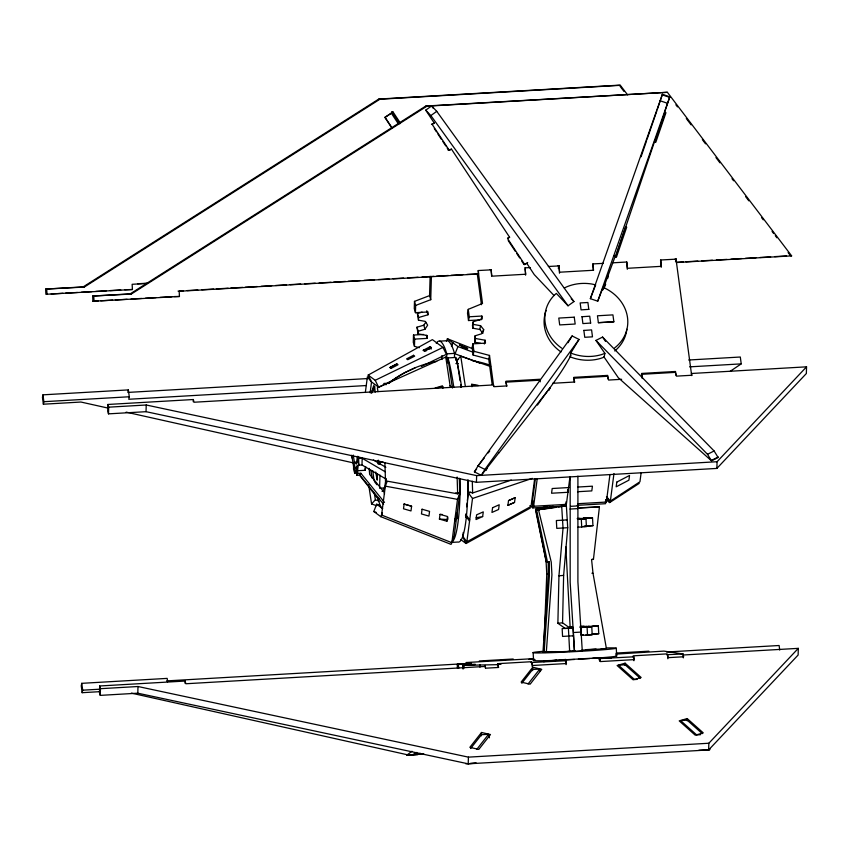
<?xml version="1.0" encoding="UTF-8"?>
<svg xmlns="http://www.w3.org/2000/svg" width="849" height="849" viewBox="0 0 849 849"><rect width="100%" height="100%" fill="white"/><g stroke="black" fill="none" stroke-linecap="round" stroke-linejoin="round"><path stroke-width="1.27" d="M557.878 623.262L558.95 575.813L563.036 528.152L561.698 506.301L566.379 505.866L567.716 527.717L563.63 575.378L562.558 622.826L569.966 628.069L565.285 628.504L557.878 623.262L562.558 622.826M99.673 685.981L99.482 692.667L100.267 695.373L137.803 693.198L468.213 763.824L708.639 749.932L798.124 655.035L798.315 648.349L683.169 655.004L683.678 656.765L668.195 657.657L667.102 653.879L633.195 655.831L634.288 659.62L600.381 661.573L599.277 657.795L565.37 659.758L566.474 663.536L532.567 665.499L531.463 661.711L497.556 663.674L498.65 667.452L485.755 668.195L485.246 666.444L185.867 683.753L185.082 681.047L99.673 685.981L100.458 688.688L100.267 695.373M539.699 380.203L505.792 382.156L506.885 385.934L493.991 386.688L493.481 384.926L194.103 402.235L193.317 399.529L107.908 404.464L107.717 411.149L108.492 413.856L146.028 411.68L476.438 482.306L716.874 468.415L806.359 373.518L806.55 366.832L691.394 373.496L691.903 375.247L676.43 376.139L675.326 372.361L641.419 374.324L642.523 378.102M108.492 413.856L108.693 407.17L107.908 404.464M137.803 693.198L137.994 686.512L100.458 688.688M146.028 411.68L146.23 404.994L108.693 407.17M185.018 683.275L185.082 681.047M193.243 401.757L193.317 399.529M354.712 473.169L354.903 466.621L353.725 462.567L353.534 469.126L354.712 473.169L356.771 473.052M357.875 456.72L357.737 461.177L358.894 465.146L361.992 464.965L386.274 479.197M358.894 465.146L358.511 456.475M361.992 464.965L362.183 458.28L359.095 458.46M377.434 473.572L377.232 480.141A45.39 6.41 86.7 0 1 375.746 472.023M377.731 463.045L377.816 460.413M378.346 464.371L378.463 460.222M359.403 475.026L378.612 499.424L378.654 497.949M379.641 464.265L379.736 461.134M379.97 475.09L379.588 488.249L384.746 487.952M380.278 464.573L380.363 461.941L382.941 461.792M423.577 334.464L413.495 335.047L413.283 342.306L414.461 346.36L419.395 347.697M430.125 276.339L429.562 295.622L414.482 301.374L414.27 308.633L415.448 312.687L428.045 311.954L427.97 314.777L418.568 317.537L418.483 320.158L425.211 321.378L427.663 325.156L424.978 329.242L418.164 331.248L418.09 333.869L427.355 335.546L427.28 338.369L414.673 339.101L413.495 335.047M414.461 346.36L414.673 339.101M415.448 312.687L415.66 305.428L414.482 301.374M425.816 322.132L423.8 325.188L416.986 327.194L418.09 333.869M422.091 312.103L417.39 313.483L418.483 320.158M415.66 305.428L430.74 299.676L431.409 276.541M446.67 358.947L446.818 353.831L445.407 349.565A100.904 14.253 86.7 0 0 436.269 343.399M447.837 363.17L447.996 357.907L455.733 357.461L456.953 362.088A100.904 14.253 86.7 0 1 461.559 386.932M454.448 357.217L454.555 353.386L453.143 349.119A100.904 14.253 86.7 0 0 447.455 340.693L439.708 341.149M455.658 360.093L455.733 357.461M468.213 763.824L468.404 757.138L137.994 686.512M476.438 482.306L476.639 475.62L146.23 404.994M481.415 735.818L481.521 732.475L490.478 734.544L478.804 749.412L469.847 747.343L481.521 732.475M532.673 670.593L532.779 667.25L541.758 669.32L530.126 684.198L521.106 682.118L532.779 667.25M599.214 660.023L599.277 657.795M625.023 665.404L625.097 663.175L617.096 665.499L633.163 679.826L641.154 677.502L625.097 663.175M687.138 720.79L687.202 718.562L679.2 720.875L695.267 735.202L703.269 732.889L687.202 718.562M708.639 749.932L708.841 743.246L798.315 648.349M716.874 468.415L717.065 461.729L806.55 366.832M549.865 651.724L543.593 651.926L543.763 647.967M544.082 640.05L546.767 574.051L546.077 561.316L535.804 509.251L546.947 506.535M572.905 627.146L569.042 627.369L573.096 627.963L574.338 651.151L546.3 652.329L551.924 574.815L551.245 562.08L538.457 509.644L561.698 506.301M581.714 650.122L606.43 648.689L593.026 573.383L591.573 559.512L593.44 559.406L599.426 506.885L578.02 507.893M365.346 392.482L367.405 376.733L371.501 382.241L370.132 392.737M455.871 492.77L459.744 493.481L454.077 536.801L451.848 542.681L381.572 515.046L385.34 486.159L387.133 481.468M404.124 504.083L403.508 508.795L410.99 510.939L411.606 506.227L404.124 504.083L411.606 506.227M447.784 518.877L446.892 521.233L439.411 519.089L440.026 514.367L442.35 514.494M446.892 521.233L447.508 516.51L440.026 514.367M447.837 517.179L447.529 519.535L439.411 519.089M451.848 542.681L457.505 499.35L459.744 493.481M463.257 532.429L462.747 536.303L466.844 541.811L531.049 506.407L534.647 478.836M466.6 506.811L467.099 503.033M467.428 500.517L468.404 492.982L470.898 492.144M465.666 517.317L466.133 513.783M466.844 541.811L472.511 498.48L468.404 492.982M482.657 516.585L483.272 511.873L476.629 514.823L476.013 519.546L482.657 516.585L476.13 517.731M507.904 505.346L508.519 500.623L515.163 497.663L514.547 502.385L507.904 505.346L514.547 502.385M535.348 479.016L532.61 500.029L533.628 506.259L566.368 504.37L569.987 476.692M533.628 506.259L537.226 478.687M577.978 503.701L606.356 502.056L609.953 474.485M641.122 472.808L639.955 481.765L610.367 501.09L613.976 473.519M357.408 456.338L356.347 464.127L354.383 462.132L353.248 455.064M358.48 463.703L357.514 470.739L365.261 470.293L365.739 466.77M452.337 387.431L452.496 386.391M461.007 386.932L461.166 385.881M366.174 385.552L128.772 399.263L129.281 396.759L128.358 389.903L42.959 394.838L42.45 397.353L43.373 404.209L80.91 402.033L108.056 408.093M43.373 404.209L43.872 401.694L42.959 394.838M128.358 389.903L127.859 392.418L367.882 378.548M167.624 681.821L167.168 678.393L81.759 683.328L81.249 685.833L82.173 692.688L100.299 691.638M82.173 692.688L82.682 690.184L81.759 683.328M491.592 275.914L491.274 269.844L478.093 270.544L482.519 303.475L468.255 309.344L467.502 313.101L468.499 320.54L479.844 319.893M468.499 320.54L469.253 316.783L468.255 309.344M469.253 316.783L481.861 316.051L482.253 318.948L473.222 321.76L472.458 325.517L472.819 328.202L479.812 329.465L482.922 333.349M472.819 328.202L473.222 321.76M473.583 324.445L480.576 325.708L483.686 329.582L481.659 333.763L475.111 335.811L475.472 338.496L485.108 340.226L485.501 343.123L472.893 343.845L472.14 347.612L473.137 355.052L488.748 359.191L492.155 384.523M475.111 335.811L474.708 342.253L480.736 343.336M474.708 342.253L475.472 338.496M473.137 355.052L473.901 351.284L472.893 343.845M481.107 319.818L481.861 316.051M479.812 329.465L480.576 325.708M483.177 332.097L483.686 329.582M484.354 343.994L485.108 340.226M488.748 359.191L489.512 355.434L473.901 351.284M558.302 268.39L558.812 265.875L559.661 272.211L593.568 270.258L592.719 263.922L603.427 263.36M498.703 453.026L481.319 475.344L474.4 471.864L477.998 465.952L572.12 335.949L579.029 339.43L570.772 353.035L570.125 356.845A41.686 36.327 11.4 0 0 600.668 358.395L604.138 357.142L604.891 353.375L595.956 340.407L602.567 337.074L714.115 450.968L718.137 457.526L711.536 460.848L618.305 377.72L603.862 356.75M602.567 289.902L603.066 287.397L606.462 288.968A41.686 36.327 11.4 0 1 614.58 347.973M607.799 278.175L608.298 275.66M657.232 109.67L662.411 94.313L669.808 96.839L664.618 112.195L665.096 112.577L654.94 142.197L654.462 141.815L615.684 256.706L615.207 256.324L602.769 289.987M675.507 261.619L676.006 259.104L691.68 375.608M711.536 460.848L707.504 454.3L595.956 340.407M577.914 476.13L577.904 581.82L582.276 650.907L574.54 651.353L570.167 582.265L570.178 476.576M641.08 156.768L646.641 140.541M647.076 139.289L656.808 110.911M655.099 140.923L664.831 112.535L665.945 112.694L655.789 142.314M616.533 256.822L626.689 227.214L625.575 227.044L615.419 256.663L616.533 256.822L614.039 255.963M603.066 287.397L597.738 301.193L590.352 298.668L662.411 94.313M597.738 301.193L669.808 96.839M486.254 470.293L487.146 467.916M537.459 405.069C548.868 388.715 561.868 373.061 571.069 355.062M549.133 390.2L550.025 387.823L498.819 453.048M381.572 515.046L382.464 512.7M454.799 520.034L457.038 514.165M454.639 521.297L456.868 515.428M590.352 298.668L595.68 284.871L591.689 284.001A41.686 36.327 11.4 0 0 566.485 286.941L564.33 288.034M604.318 287.779L605.698 284.203M453.939 537.109L451.063 544.379L380.819 516.691L373.783 511.491L376.659 504.221L380.363 505.611M446.436 341.181L447.391 338.751L472.033 348.472M380.819 516.691L382.252 513.051M451.636 345.023L452.602 342.603M451.466 346.466L452.91 342.826M447.391 338.751L457.951 346.541L455.075 353.821L479.781 363.117M371.119 393.066L374.674 386.698L375.184 392.164M352.675 456.009L351.719 457.834L351.486 455.297M356.792 475.291L356.113 467.852L357.089 465.995L357.769 473.434L356.792 475.291L359.891 475.122L383.568 504.295M356.113 467.852L357.089 465.995M359.891 475.122L360.857 473.254L384.533 502.428M391.962 128.157L384.809 117.311L391.315 113.182L392.058 111.792L393.076 112.026L400.229 122.872M371.448 392.334L374.674 386.698M481.319 475.344L484.906 469.433L579.029 339.43M568.002 342.72L572.12 335.949M478.083 465.836L484.301 457.898M488.196 452.942L489.746 450.968M474.4 471.864L476.586 469.072M470.622 748.521L481.51 734.65L488.536 734.374L489.459 737.813M521.817 683.275L532.716 669.394L539.741 669.118L540.357 671.41M476.862 749.243L488.536 734.374M528.067 683.986L539.741 669.118M490.701 366.609L460.752 356.187L456.974 360.337L460.073 380.819M376.563 505.686L371.575 503.945L375.364 499.796L374.388 493.386M388.895 383.292L394.934 378.643A74.171 62.486 -16.2 0 1 404.835 372.615L415.416 367.649A93.528 78.798 -16.2 0 1 436.662 361.409M420.244 753.243L417.941 754.517L406.894 755.101L411.977 751.238M431.441 124.219L434.327 123.158L425.742 110.147L431.621 105.923L436.747 111.336L573.935 301.565L568.055 305.799L556.339 293.404L554.461 295.049A41.686 36.327 11.4 0 0 561.783 348.217M425.742 110.147L430.868 115.56L436.747 111.336M393.076 112.026L385.117 117.395L392.27 128.241M434.136 123.02L432.152 124.368L449.323 150.39L451.307 149.053M509.538 237.168L507.532 238.516L524.703 264.538L527.696 262.521M730.257 371.257L741.23 363.871L740.307 357.015L688.688 360.008M384.894 462.493L385.488 480.852L457.664 493.831L459.765 492.462L459.298 478.231M605.677 499.583L609.699 502.555L639.201 483.389M146.644 283.46L132.136 284.298L132.423 289.509L45.899 294.285L45.613 289.074L83.149 286.909L378.792 99.057L619.229 85.165L620.343 85.325L627.56 94.823M45.613 289.074L84.263 287.068L379.906 99.227L620.343 85.325M478.369 270.587L478.549 273.972L179.171 291.271L179.457 296.481L92.934 301.257L92.647 296.046L130.184 293.871L425.827 106.029L667.378 92.297L791.629 255.878L676.473 262.532L676.292 259.147L675.167 258.977M92.647 296.046L131.298 294.041L426.941 106.189L667.378 92.297M412.168 754.984L416.774 752.426M396.483 378.537L378.654 387.197L371.618 381.997L368.158 375.088L432.385 339.621L442.945 347.411L446.404 354.32L421.444 366.428M460.551 539.444L466.069 543.519L530.296 508.052M396.897 363.903L389.967 367.5L391.113 368.339L398.043 364.752L396.897 363.903L389.967 367.49L391.113 368.339M423.227 350.266L430.156 346.679L431.313 347.528L424.383 351.115L423.227 350.266L430.029 348.907M707.504 454.3L714.115 450.968M711.642 460.307L718.243 456.974M368.158 375.088L375.194 380.288L442.945 347.411M415.416 367.649L404.835 372.615L394.689 378.75A93.974 79.169 -16.2 0 0 388.195 383.589M452.421 388.035L448.304 360.836L445.757 357.058L377.391 387.834L377.975 391.676M508.519 500.623L515.163 497.663M507.744 238.049L509.665 237.338L451.498 149.18L448.612 150.241L447.179 148.076M604.891 353.375L601.421 354.627A41.686 36.327 11.4 0 1 570.878 353.078L570.772 353.035M472.511 498.48L532.334 478.358M468.054 480.258L468.436 491.964L472.66 492.961L511.3 480.099M553.208 506.344L542.065 509.05L535.804 509.251M424.383 351.115L426.644 350.658M544.432 509.029L556.053 507.352M558.631 506.98L566.379 505.866M443.178 386.921L435.113 388.025L442.446 385.828L442.838 388.428M556.424 660.087L543.466 661.551L566.039 659.514L560.181 659.747M538.457 509.644L543.137 509.209M583.985 526.486L592.942 525.658L592.517 517.837L579.718 519.026L585.98 518.824L586.404 526.645L577.967 527.197M577.543 519.376L585.98 518.824M567.716 527.717L556.774 528.354L556.36 520.543L567.302 519.906L566.41 519.768M558.95 575.813L563.63 575.378M572.619 635.646L573.521 635.784L562.569 636.421L562.155 628.6L573.096 627.963M591.053 634.426L598.736 633.715L598.322 625.904L585.513 627.082L591.774 626.891L592.199 634.702L587.519 635.137L581.257 635.339L580.833 627.517L579.941 627.39M580.833 627.517L591.774 626.891M588.495 634.67L585.937 634.903L592.199 634.702M543.593 651.926L547.34 651.576M546.3 652.329L557.475 651.682M533.533 659.026L528.927 659.397L533.957 659.291M406.894 755.101L417.941 754.517M637.196 679.37L634.585 679.561L618.528 665.234L625.044 664.756L640.167 678.245M700.616 734.661L696.7 734.947L680.633 720.621L687.159 720.143L702.272 733.632M709.626 748.574L709.69 749.709L698.854 750.229M457.441 668.237L457.229 664.332L471.354 663.345L465.984 662.549L533.66 658.644M462.758 668.354L462.556 664.449L471.513 663.854L457.229 664.332M545.132 652.435L547.181 652.297M137.612 283.757L146.845 283.226M51.152 293.977L62.975 293.298M65.606 293.149L77.429 292.459M81.377 292.236L91.883 291.621M95.82 291.398L106.337 290.793M110.274 290.56L120.791 289.955M124.729 289.732L132.423 289.509M524.894 267.838L530.392 267.584M548.369 266.48L559.088 265.917L559.48 273.208M612.554 262.829L626.902 262.001L627.294 269.292M676.292 259.147L660.533 259.996L661.382 266.331L627.475 268.295L626.626 261.959M178.057 291.111L183.331 290.804M187.289 290.57L197.838 289.965M201.797 289.732L213.661 289.053M216.304 288.893L228.169 288.214M230.811 288.055L242.676 287.376M245.319 287.217L257.183 286.538M261.142 286.304L271.691 285.699M275.649 285.466L286.198 284.861M290.156 284.627L300.705 284.022M304.664 283.789L315.212 283.184M319.171 282.95L331.046 282.261M333.678 282.112L345.554 281.422M348.186 281.274L360.061 280.584M364.009 280.361L374.568 279.746M378.527 279.523L389.075 278.907M393.034 278.684L403.583 278.069M407.541 277.846L418.09 277.23M422.049 277.007L433.913 276.318M436.556 276.169L448.421 275.479M451.063 275.331L462.928 274.641M466.886 274.418L478.549 273.972M676.674 262.288L683.296 261.906M685.939 261.757L697.857 261.067M701.826 260.834L712.417 260.219M716.386 259.996L726.977 259.38M730.947 259.157L741.538 258.542M745.507 258.308L756.098 257.703M760.067 257.47L770.659 256.854M774.628 256.631L786.535 255.942M92.934 301.257L98.187 300.949M100.808 300.801L112.641 300.111M115.262 299.962L127.095 299.283M131.033 299.05L141.55 298.445M145.487 298.211L155.993 297.606M159.941 297.383L171.763 296.694M174.395 296.545L179.457 296.481M588.824 309.354L581.066 309.885L580.164 302.944L587.901 302.499L588.803 309.439M581.99 316.73L589.737 316.199L590.649 323.129M590.66 323.044L582.902 323.586L582 316.645M598.375 322.684L613.859 321.792L612.925 314.883L597.452 315.786L598.375 322.684L613.859 321.792M583.825 330.431L591.583 329.9L592.485 336.841L584.749 337.286L583.847 330.346M446.818 353.831L454.555 353.386M43.872 401.694L129.281 396.759M383.769 383.493L386.062 383.355M689.611 366.853L741.23 363.871M552.529 383.302L574.699 382.018L573.606 378.24L607.513 376.277L608.606 380.055L621.648 379.301M354.383 462.132L356.962 461.983M357.769 473.434L360.857 473.254M476.639 475.62L717.065 461.729M569.063 487.538L552.19 488.515L551.574 493.227L568.448 492.261M577.564 487.05L592.422 486.19L591.806 490.902L577.532 491.73M529.861 505.675L532.875 507.904L565.614 506.004L565.508 503.415M577.224 505.335L605.602 503.701L605.496 501.101M570.602 506.333L578.339 505.887M546.342 561.9L548.21 561.794L548.252 575.739L542.978 651.936L544.113 652.499L549.367 575.909L549.324 561.953L546.342 561.9L535.57 510.345L538.149 510.196M535.57 510.345L539.264 510.355M577.872 508.127L599.426 506.885M570.019 509.06L577.755 508.604M583.847 518.113L587.625 517.89M592.517 517.837L577.256 518.697M584.123 526.168L592.942 525.658M451.36 542.426L457.813 542.044A100.904 14.253 86.7 0 0 468.001 479.908M569.382 627.156L571.961 626.997M580.652 626.7L587.094 626.318M593.419 625.957L595.945 625.809M572.735 627.379L570.157 627.528L565.827 546.936M580.472 626.933L598.322 625.904M573.531 632.516L581.268 632.07M580.896 634.755L583.475 634.606M592.432 634.086L598.736 633.715M552.232 651.586L547.074 651.883L555.925 651.608M596.072 649.061L585.757 649.655L586.882 649.825M606.43 648.689L601.23 648.763L602.355 648.923M575.091 650.727L572.513 650.875L573.627 651.045M479.314 660.968L513.221 659.015M616.257 653.061L648.859 651.172M615.546 654.123L663.897 651.109L683.105 653.963L683.318 657.869M166.659 680.898L466.037 663.6M666.603 652.011L779.117 645.505L779.722 650.069M500.963 664.268L497.047 664.502L498.087 664.65L498.225 667.261M462.556 664.449L475.461 664.438L462.854 665.17L464.063 665.34L498.087 664.65M530.954 662.538L565.901 660.734L566.113 664.64M598.778 658.622L633.725 656.818L633.927 660.724M666.592 654.706L683.105 653.963M82.682 690.184L99.758 689.197M423.831 753.986L407.976 754.899L131.34 693.124M468.404 757.138L708.841 743.246M577.426 518.463L580.005 518.325M470.463 763.4L476.321 763.177L465.868 763.835M583.507 517.922L587.455 517.805M546.767 574.051L549.271 573.966M580.079 626.286L584.038 626.159M593.249 625.862L595.881 625.777M567.854 651.353L574.338 651.151M599.267 657.784L611.662 657.667L593.992 658.251M705.381 749.752L709.69 749.709M471.789 385.372L478.358 385.52L471.566 384.151L471.959 386.751M461.898 347.39L466.483 347.772L467.629 348.621L465.337 348.43M378.792 99.057L379.906 99.227M425.827 106.029L426.941 106.189M448.198 150.22L449.323 150.39M791.629 255.878L790.504 255.708L788.105 252.546M557.973 265.758L559.088 265.917M523.589 264.368L524.703 264.538M490.149 269.674L491.274 269.844M83.149 286.909L84.263 287.068M130.184 293.871L131.298 294.041M592.326 559.247L593.44 559.406M548.21 561.794L549.324 561.953M591.902 573.213L593.026 573.383M588.389 626.244L589.493 626.413M606.419 648.509L605.305 648.519M632.685 656.659L633.725 656.818M573.637 651.225L574.54 651.353M564.872 660.586L565.901 660.734M385.34 486.159L457.505 499.35M126.151 412.136L353.662 462.949M662.305 94.865L669.702 97.38M659.949 100.702L667.335 103.228M375.364 499.796L379.1 501.101M457.951 346.541L472.776 352.123M373.783 511.491L376.245 512.425M466.483 347.772L459.288 345.002L467.629 348.621M477.998 465.952L484.906 469.433M373.38 459.999L385.849 467.3M362.183 458.28L385.361 471.864M376.659 504.221L382.687 508.668M354.786 470.802L356.548 472.596M571.228 298.699L573.935 301.565M553.994 295.484L534.254 274.609L526.836 263.36L523.95 264.421L521.795 261.174M606.6 496.676L610.367 501.09M374.6 481.786L376.945 484.758M675.878 104.798L677.481 106.91M686.3 118.52L691.107 124.845M702.335 139.618L705.54 143.842M715.962 157.564L719.963 162.838M731.987 178.672L733.6 180.784M745.624 196.607L748.829 200.831M761.649 217.715L763.251 219.827M772.07 231.437L773.672 233.549M775.275 235.661L776.877 237.773M620.025 86.216L624.036 91.49M465.613 514.356L469.72 519.853M465.454 515.619L469.55 521.127M430.868 115.56L568.055 305.799M381.933 508.063L380.278 505.728L377.381 497.355M602.567 337.074L605.549 341.404M450.066 385.552L451.35 387.441M431.621 105.923L433.054 108.088M434.306 128.56L436.45 131.807M437.882 133.983L441.459 139.406M442.891 141.571L445.746 145.911M508.211 240.575L515.364 251.41M516.786 253.586L519.652 257.916M391.962 111.856L399.826 123.784M391.315 113.182L398.468 124.018M606.451 497.005L609.699 502.555M430.156 346.679L431.313 348.981M462.609 536.61L466.069 543.519M375.194 380.288L378.654 387.197M429.562 295.622L430.74 299.676M426.792 310.723L427.97 314.777M423.8 325.188L424.978 329.242M426.389 335.334L427.28 338.369M417.39 313.483L418.568 317.537M416.986 327.194L418.164 331.248M378.028 497.397L378.612 499.424M447.996 357.907L449.206 362.534A100.904 14.253 86.7 0 1 453.822 387.377M536.685 510.514L547.456 562.059M605.942 499.562L606.356 502.056M567.535 489.788L567.949 492.282M565.954 501.876L566.368 504.37M457.218 512.785L456.847 518.994L456.422 516.383M352.07 457.176L353.608 466.748M460.752 356.187L465.22 385.626M460.657 384.661L461.049 387.218M445.757 357.058L450.331 387.293M370.886 470.282L372.053 477.987M368.668 484.705L371.575 503.945M676.037 375.279L675.528 371.48L641.621 373.433L642.3 378.505M608.224 379.195L607.714 375.396L573.797 377.359L574.486 382.421M525.075 269.122L525.754 274.227L491.847 276.19L490.987 269.802M540.229 381.817L539.89 379.259L505.972 381.222L506.662 386.327M489.512 355.434L493.598 385.817M477.329 274.312L481.425 304.706M384.501 494.171L384.353 492.505L369.676 474.421L369.124 468.351M373.709 388.555L373.857 390.232M365.038 467.916L365.261 470.293M660.809 260.038L661.201 267.329M667.632 654.855L667.845 658.76M616.278 648.233L616.703 656.054M592.995 263.965L593.324 270.035M599.819 658.771L599.956 661.382M581.3 519.259L581.724 527.07M587.094 627.326L587.519 635.137M568.416 628.398L569.658 651.586M525.181 267.881L525.573 275.172M533.14 652.573L533.554 660.395M531.994 662.698L532.206 666.603M485.193 665.404L485.331 668.004M479.823 664.608L479.961 667.208M464.063 665.34L464.212 667.951M462.992 664.512L463.066 669.076M458.439 664.512L458.651 668.418M93.772 296.205L94.048 301.416M46.737 289.244L47.013 294.454M532.556 500.125L532.875 507.904M441.894 355.561L442.053 359.509M472.277 481.256L472.66 492.961M457.112 477.011L457.664 493.831M384.862 383.483A62.37 8.808 86.7 0 1 385.966 384.83M371.82 392.991A62.943 8.893 86.7 0 1 374.154 384.937M374.144 480.842A62.593 8.84 86.7 0 1 372.807 470.908M385.86 478.433A45.22 6.389 86.7 0 1 385.531 481.532A45.634 6.442 86.7 0 1 383.079 490.786M383.09 490.722A45.22 6.389 86.7 0 1 382.018 491.284M626.838 329.221A41.686 36.327 11.4 0 1 614.761 350.987M561.03 351.974A41.686 36.327 11.4 0 1 546.162 310.416M606.377 647.925A41.686 1.21 -3.1 0 1 603.65 649.729A41.686 1.21 -3.1 0 1 546.671 652.807A41.686 1.21 -3.1 0 1 542.246 651.385M615.896 655.789A41.686 1.21 -3.1 0 1 592.22 658.41M589.811 658.569A41.686 1.21 -3.1 0 1 578.36 659.259M574.444 659.471A41.686 1.21 -3.1 0 1 535.358 659.991M455.987 359.53A93.528 78.798 -16.2 0 1 458.566 359.552M472.49 360.74A93.528 78.798 -16.2 0 1 490.51 365.346M455.881 363.605A93.528 78.798 -16.2 0 1 458.46 363.584M460.264 479.048A100.904 14.253 86.7 0 1 451.848 542.161M422.07 509.22L421.454 513.942L428.936 516.086L429.552 511.374L422.07 509.22M492.569 507.723L491.953 512.446L498.596 509.485L499.212 504.762L492.569 507.723M616.809 482.083L616.194 486.806L628.918 480.173L629.534 475.461L616.809 482.083M413.527 355.296L406.597 358.883L407.743 359.732L414.673 356.145L413.527 355.296M574.253 317.176L558.78 318.078L559.693 324.923L575.176 324.031L574.253 317.176"/></g></svg>
